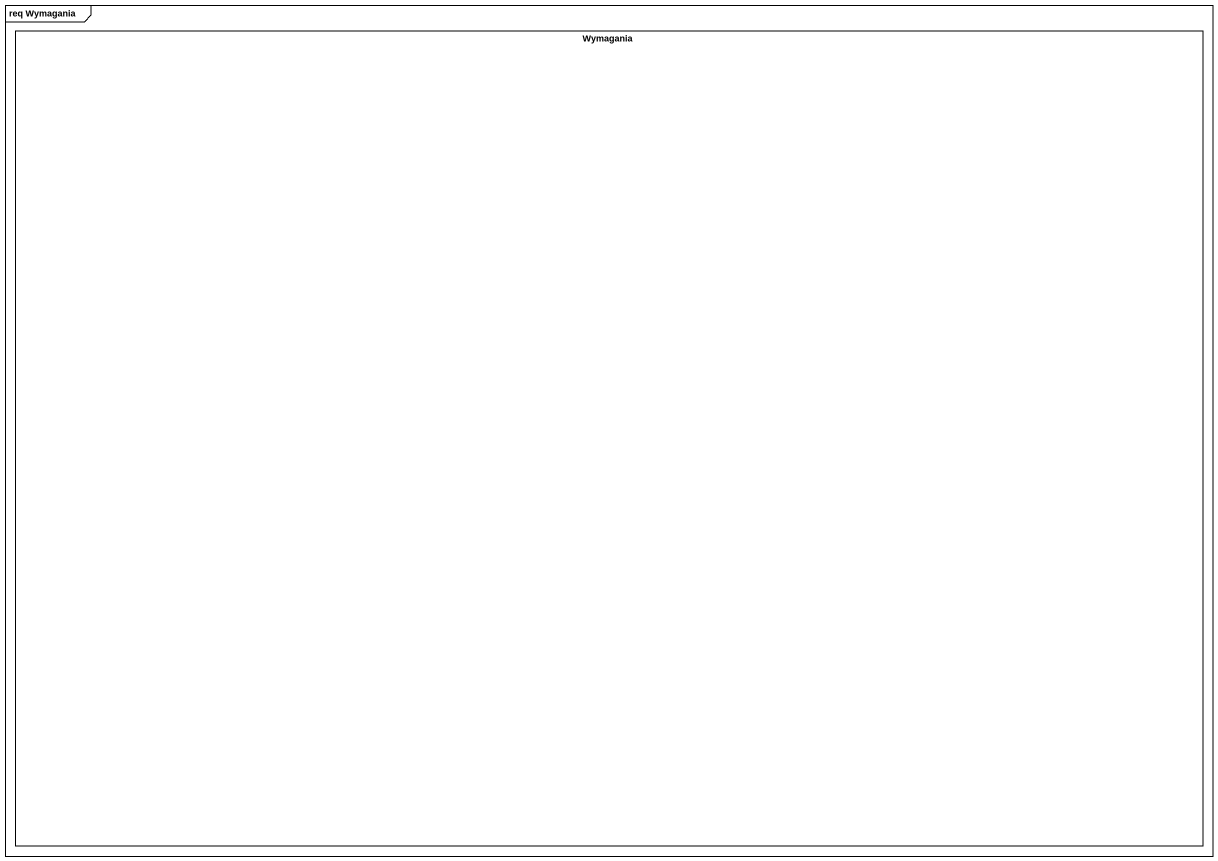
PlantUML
@startuml
mainframe req Wymagania
rectangle Wymagania
@enduml
